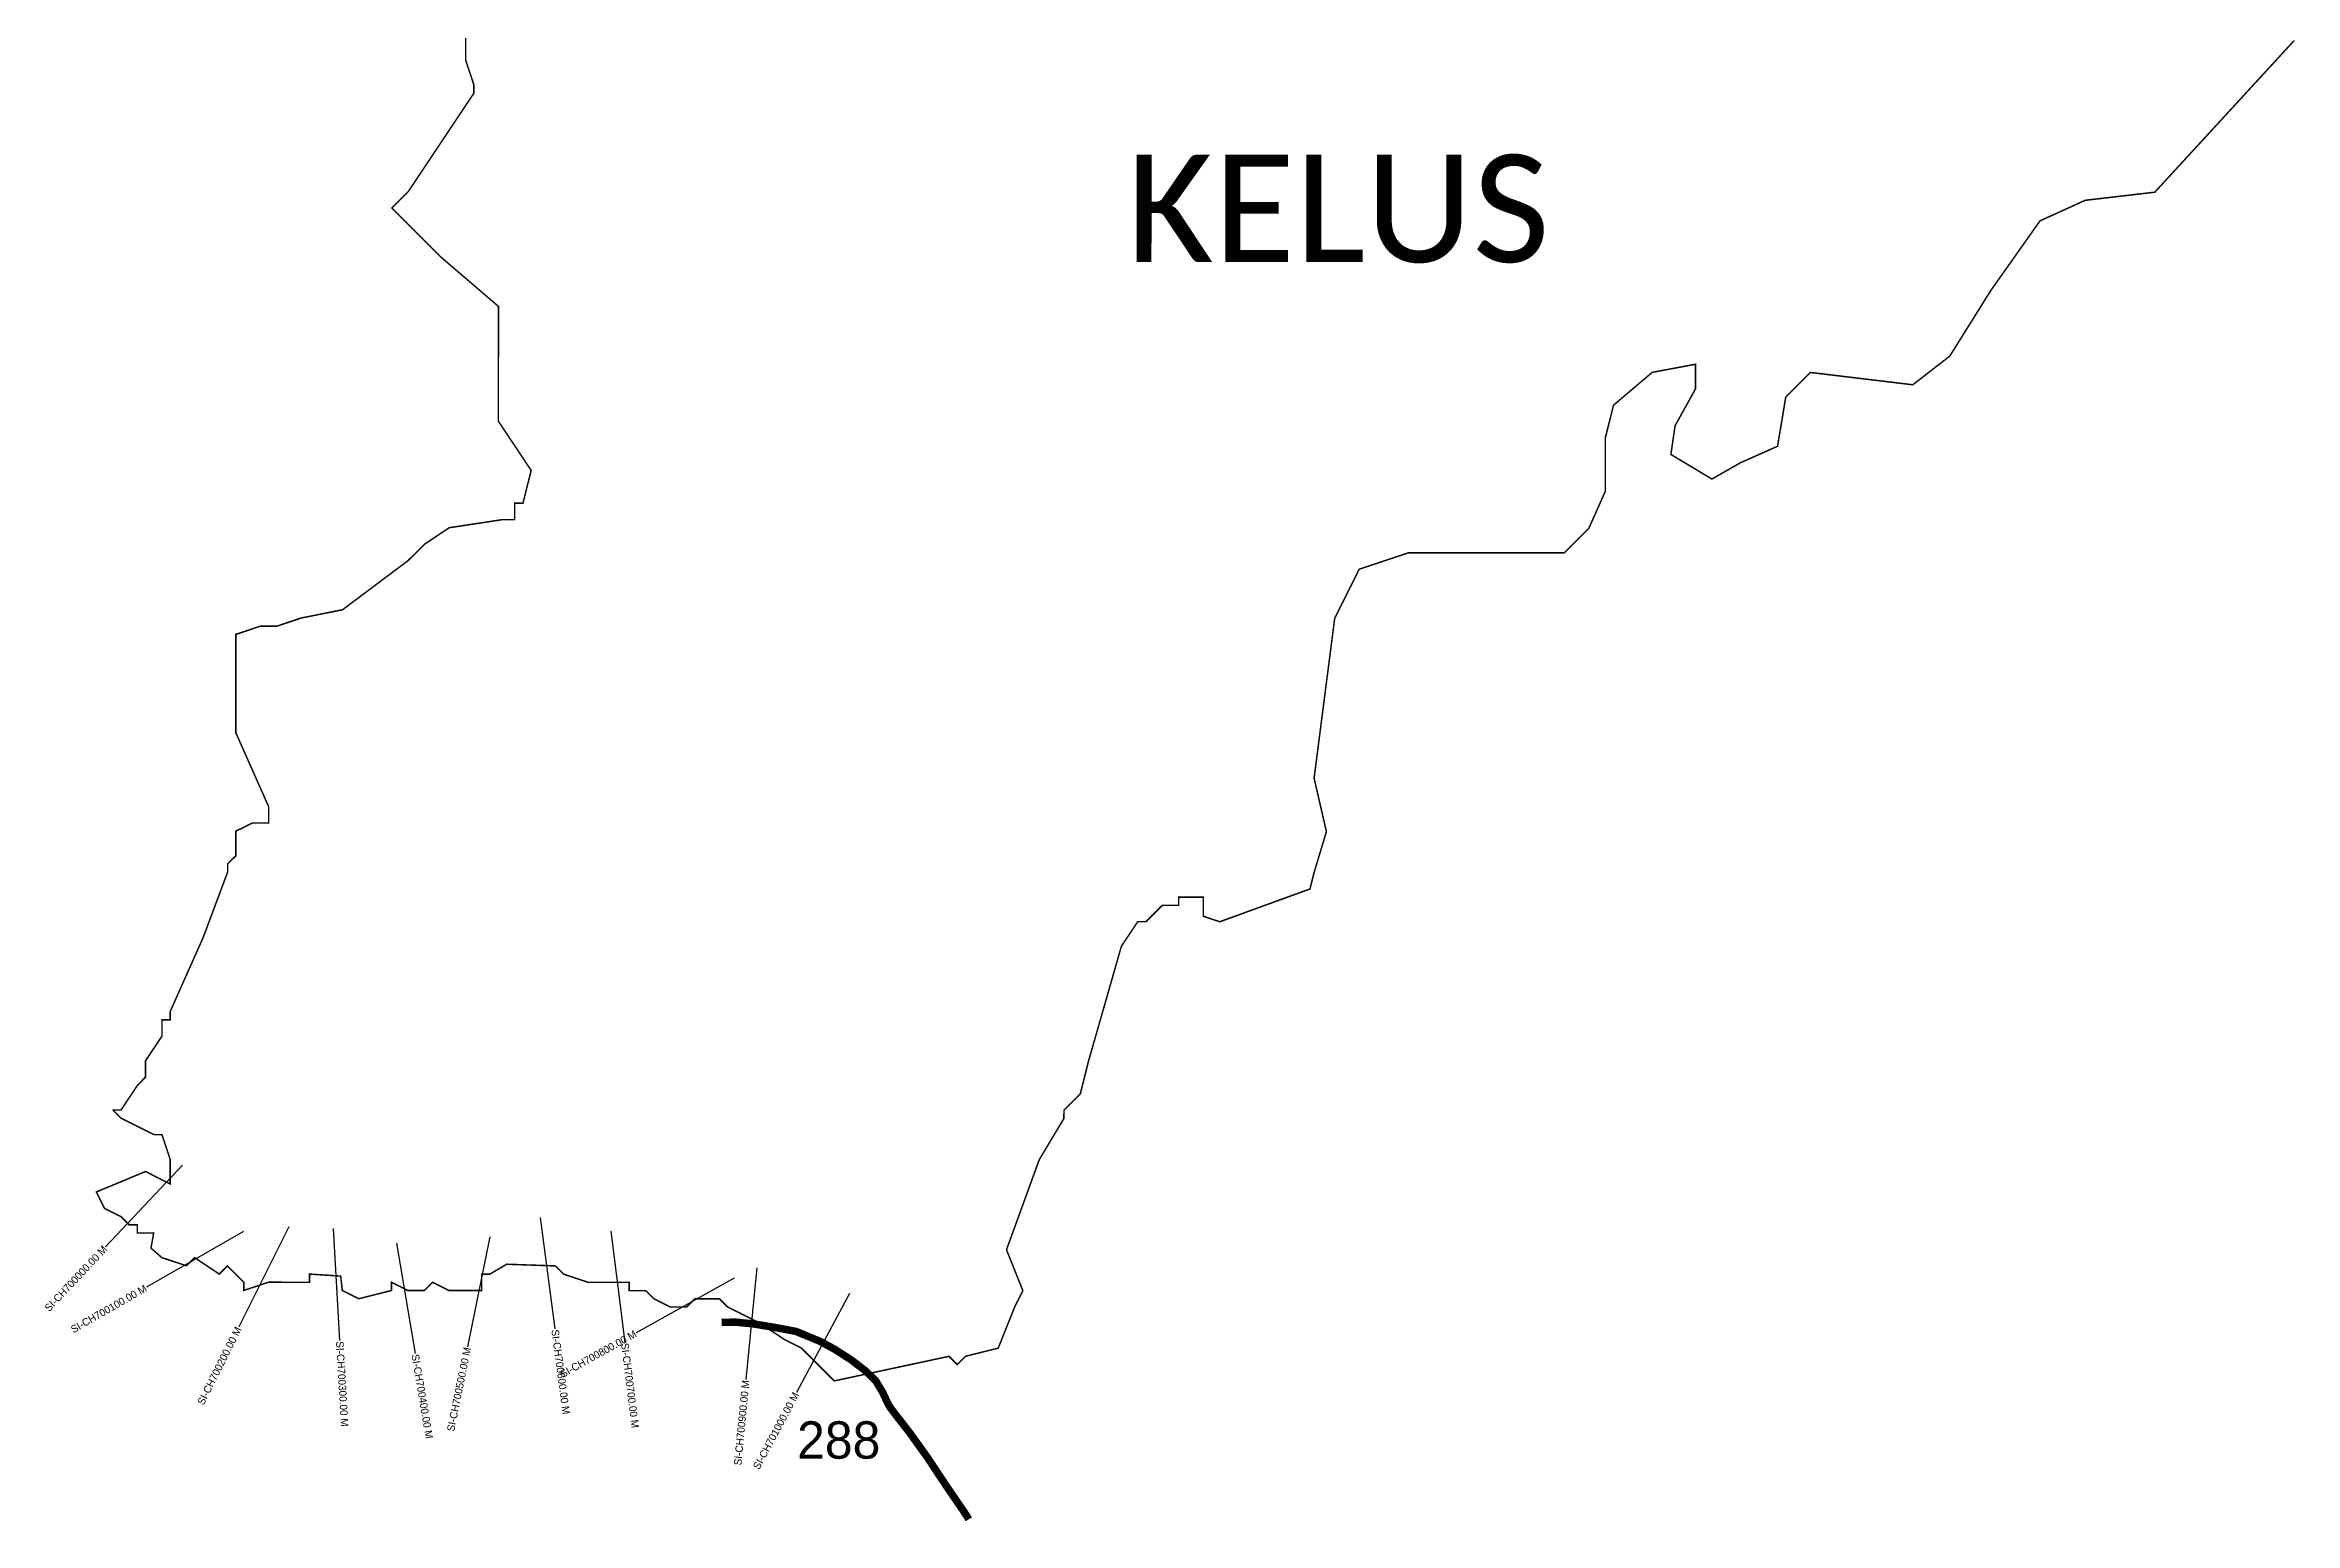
# Model space of a CAD drawing. Header units: metres. Extents: x 347730 to 350907, y 1759235 to 1763191.
# Drawn here: x 347730 to 350742, y 1759235 to 1761213 of the extents above; entities that cross this region are included whole.
import ezdxf
from ezdxf.enums import TextEntityAlignment as Align

# ---------------------------------------------------------------- set-up
doc = ezdxf.new("R2010")
doc.units = ezdxf.units.M
for name, color, linetype in [('ARTIFICIALLY PROTECTED', 4, 'Continuous'), ('CS', 134, 'Continuous'), ('CSMark', 6, 'Continuous'), ('VILLAGE NAME', 250, 'Continuous')]:
    doc.layers.add(name, color=color, linetype=linetype)

msp = doc.modelspace()

# ---------------------------------------------------------------- linework, layer by layer
at = {"color": 6, "const_width": 2}
for points in [[(347820.4, 1759787.3), (347831.4, 1759787.3), (347853.4, 1759820.3), (347864.3, 1759831.3), (347864.3, 1759853.2), (347886.3, 1759886.2), (347886.3, 1759908.1), (347897.3, 1759908.1), (347897.3, 1759919.1), (347941.3, 1760017.9), (347974.2, 1760105.7), (347974.2, 1760116.7), (347985.2, 1760127.6), (347985.2, 1760160.6), (348007.2, 1760171.5), (348029.1, 1760171.5), (348029.1, 1760193.5), (347985.2, 1760292.3), (347985.3, 1760424), (348018.2, 1760435), (348040.2, 1760435), (348073.1, 1760446), (348128, 1760456.9), (348215.9, 1760522.8), (348237.9, 1760544.7), (348270.8, 1760566.7), (348342.1, 1760577.6), (348358.6, 1760577.6), (348358.6, 1760599.6), (348369.6, 1760599.6), (348380.6, 1760643.4), (348336.7, 1760709.3), (348336.8, 1760863), (348259.9, 1760928.9), (348194.1, 1760994.8), (348216.1, 1761016.8), (348303.9, 1761148.5), (348303.9, 1761159.4), (348293, 1761192.4), (348293, 1761302.2)], [(350741.1, 1761219), (350554.4, 1761015.9), (350461.1, 1761005), (350400.7, 1760977.5), (350334.8, 1760884.3), (350279.9, 1760796.5), (350230.4, 1760758.1), (350093.2, 1760774.6), (350060.3, 1760741.6), (350049.3, 1760675.8), (349999.8, 1760653.8), (349961.4, 1760631.9), (349906.5, 1760664.9), (349912.1, 1760703.3), (349939.5, 1760752.7), (349939.5, 1760785.6), (349881.5, 1760774.7), (349829.7, 1760730.8), (349818.7, 1760686.9), (349818.7, 1760615.5), (349796.7, 1760566.1), (349763.8, 1760533.2), (349555.2, 1760533.2), (349489.3, 1760511.3), (349456.4, 1760445.5), (349428.8, 1760231.4), (349445.3, 1760160), (349428.8, 1760105.2), (349423.3, 1760083.2), (349302.5, 1760039.3), (349280.6, 1760046.7), (349280.6, 1760072.3), (349247.6, 1760072.3), (349247.6, 1760061.3), (349225.7, 1760061.3), (349203.7, 1760039.4), (349192.7, 1760039.4), (349170.8, 1760006.4), (349126.8, 1759852.8), (349115.8, 1759808.8), (349093.9, 1759786.9), (349093.8, 1759775.9), (349060.9, 1759721), (349017, 1759600.3), (349038.9, 1759545.4), (349027.9, 1759523.5), (349005.9, 1759468.6), (348962, 1759457.6), (348951, 1759446.6), (348940, 1759457.6), (348786.3, 1759424.7), (348742.4, 1759468.7), (348720.5, 1759479.6), (348687.6, 1759501.6), (348643.7, 1759523.6), (348632.7, 1759534.6), (348599.8, 1759534.6), (348588.8, 1759523.6), (348566.8, 1759523.6), (348544.9, 1759534.6), (348533.9, 1759545.6), (348511.9, 1759545.6), (348511.9, 1759556.6), (348457, 1759556.6), (348424.1, 1759567.6), (348413.1, 1759578.6), (348347.9, 1759580.9), (348325.3, 1759567.6), (348314.3, 1759567.6), (348314.3, 1759545.7), (348270.4, 1759545.7), (348248.5, 1759556.7), (348237.5, 1759545.7), (348215.5, 1759545.7), (348193.6, 1759556.7), (348193.6, 1759545.7), (348149.7, 1759534.7), (348127.7, 1759545.7), (348125.6, 1759565), (348083.8, 1759567.7), (348083.8, 1759556.7), (348028.9, 1759556.8), (347995.9, 1759545.8), (347995.9, 1759556.8), (347974, 1759578.7), (347963, 1759567.7), (347930.1, 1759589.7), (347919.1, 1759578.8), (347886.2, 1759589.7), (347871.6, 1759602.4), (347875.2, 1759622.7), (347853.3, 1759622.7), (347853.3, 1759633.6), (347842.3, 1759633.7), (347831.3, 1759644.7), (347809.4, 1759655.6), (347798.4, 1759677.6), (347864.3, 1759705), (347897.2, 1759688.5), (347897.2, 1759721.5), (347886.3, 1759754.4), (347875.3, 1759754.4), (347831.4, 1759776.4), (347820.4, 1759787.3)]]:
    msp.add_lwpolyline(points, dxfattribs=at)
at = {"layer": 'ARTIFICIALLY PROTECTED', "const_width": 10, "flags": 128}
msp.add_lwpolyline([(348635.5, 1759503), (348653.6, 1759503.4), (348677.6, 1759501.1), (348706.3, 1759496.4), (348735.3, 1759490.9), (348767, 1759477.8), (348786, 1759467.6), (348809.3, 1759452.7), (348827.3, 1759438.9), (348842, 1759424.8), (348851.3, 1759409.1), (348856.8, 1759397.3), (348860.6, 1759390), (348870.2, 1759377.3), (348874.9, 1759371.4), (348887.5, 1759355.2), (348910.9, 1759322.6), (348934.6, 1759286.8), (348960.6, 1759248.8), (348966.5, 1759239.5)], dxfattribs=at)
at = {"layer": 'CS'}
for p, q in [((347913.6, 1759713.3), (347810.8, 1759604.1)), ((347995.5, 1759624.9), (347865.5, 1759550.2)), ((348056.3, 1759631.1), (347989.3, 1759497)), ((348115.5, 1759628.5), (348124.2, 1759478.8)), ((348392.8, 1759643.3), (348412.5, 1759494.6)), ((348487.2, 1759625.2), (348505.8, 1759476.3)), ((348200.1, 1759609.3), (348225.2, 1759461.4)), ((348325.3, 1759617.6), (348295.5, 1759470.5)), ((348652.3, 1759562.2), (348521.3, 1759489.1)), ((348682.6, 1759575.9), (348668.1, 1759426.6)), ((348806.6, 1759541.6), (348735.9, 1759409.4))]:
    msp.add_line(p, q, dxfattribs=at)

# ---------------------------------------------------------------- texts
at = {"insert": (348736.6, 1759370.6), "char_height": 50, "attachment_point": 1}
msp.add_mtext_dynamic_manual_height_columns('288', width=84.374, gutter_width=1, heights=[74.2], dxfattribs=at)
at = {"layer": 'CSMark'}
for s, rotation, p in [('SI-CH700000.00 M', 46.7482, (347810.2, 1759603.4)), ('SI-CH700100.00 M', 29.9103, (347864.6, 1759549.7)), ('SI-CH700200.00 M', 63.4453, (347988.8, 1759496.1)), ('SI-CH700500.00 M', 78.5549, (348295.3, 1759469.6)), ('SI-CH700800.00 M', 29.1459, (348520.4, 1759488.7)), ('SI-CH700900.00 M', 84.4452, (348668, 1759425.7)), ('SI-CH701000.00 M', 61.8666, (348735.4, 1759408.5))]:
    msp.add_text(s, height=10, rotation=rotation, dxfattribs=at).set_placement(p, align=Align.MIDDLE_RIGHT)
for s, rotation, p in [('SI-CH700300.00 M', 273.3374, (348124.3, 1759477.8)), ('SI-CH700600.00 M', 277.5584, (348412.6, 1759493.6)), ('SI-CH700700.00 M', 277.1215, (348505.9, 1759475.3)), ('SI-CH700400.00 M', 279.6018, (348225.3, 1759460.4))]:
    msp.add_text(s, height=10, rotation=rotation, dxfattribs=at).set_placement(p, align=Align.MIDDLE_LEFT)
at = {"layer": 'VILLAGE NAME', "insert": (349177.7, 1761066.1), "char_height": 143.7, "attachment_point": 1, "rotation": 359.9793}
msp.add_mtext_dynamic_manual_height_columns('{\\fCalibri|b0|i0|c0|p34;KELUS}', width=1418, gutter_width=718.5, heights=[0], dxfattribs=at)

doc.saveas('drawing.dxf')
